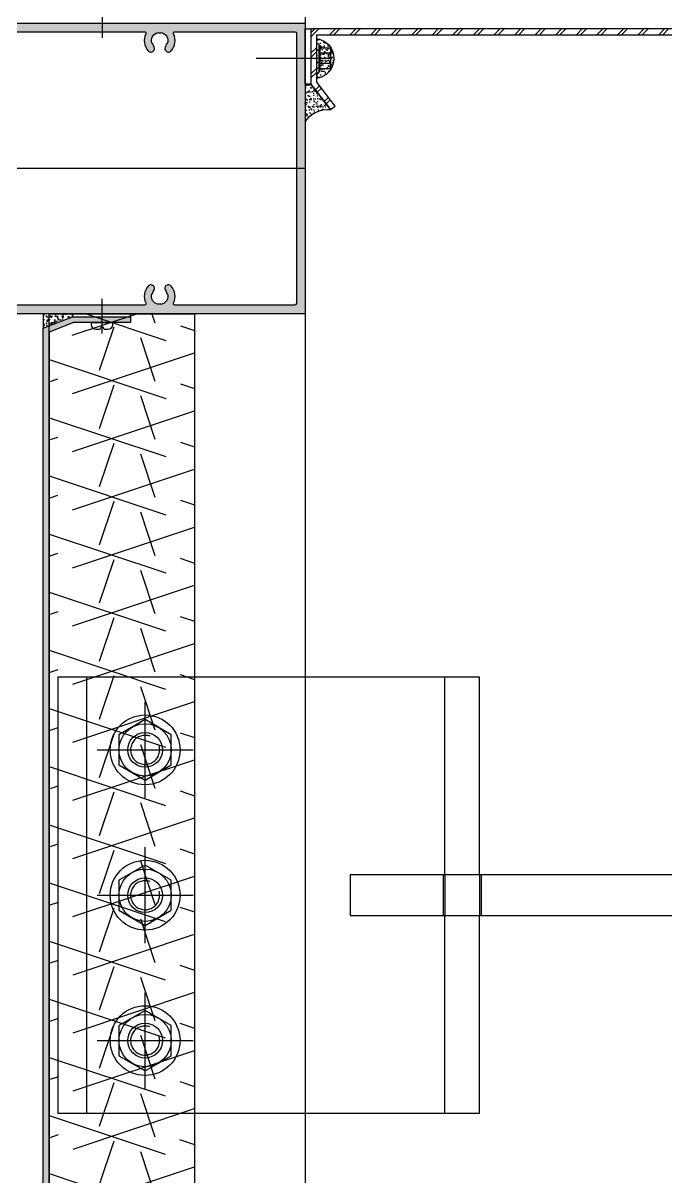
# Model space of a CAD drawing. Header units: millimetres. Extents: x 434053 to 1059003, y -2417481 to 936527.
# Drawn here: x 562266.8 to 562487.8, y -2234782.6 to -2234385.7 of the extents above; entities that cross this region are included whole.
import ezdxf

# ---------------------------------------------------------------- set-up
doc = ezdxf.new("R2010")
doc.units = ezdxf.units.MM
doc.header["$LTSCALE"] = 1000
doc.header["$MEASUREMENT"] = 0
for name, pattern in [('CENTER', [2, 1.25, -0.25, 0.25, -0.25]), ('CENTER2', [1.125, 0.75, -0.125, 0.125, -0.125]), ('HIDDEN', [9.524999999999999, 6.35, -3.175])]:
    doc.linetypes.add(name, pattern=pattern)
for name, color, linetype in [('ALUM', 1, 'Continuous'), ('DIM', 3, 'Continuous'), ('ELASTROMER-V', 241, 'Continuous'), ('EXTRUSION-V', 141, 'Continuous'), ('EXTRUSION1', 4, 'Continuous'), ('EXTRUSION2', 133, 'Continuous'), ('FASTENER', 191, 'Continuous'), ('GRID', 8, 'CENTER'), ('INSUL', 8, 'HIDDEN'), ('SILICONE', 8, 'Continuous'), ('STEEL', 3, 'Continuous'), ('STEEL-V', 71, 'Continuous'), ('型材断面填充', 254, 'Continuous'), ('铝板断面填充', 14, 'Continuous')]:
    doc.layers.add(name, color=color, linetype=linetype)

# ---------------------------------------------------------------- blocks, each defined once
blk = doc.blocks.new('20211011-LC12')
at = {"layer": '型材断面填充', "linetype": 'ByBlock'}
h = blk.add_hatch(color=256, dxfattribs=at)
edge = h.paths.add_edge_path(flags=16)
edge.add_arc((44.99995046646291, 47.49991090742333), 0.5, 0, 90)
edge.add_line((44.99995046646291, 47.99991090742333), (30.99997148096008, 47.99991090742697))
edge.add_arc((30.99997148096008, 47.49991090742697), 0.5, 90, 180)
edge.add_line((30.49997148096008, 47.49991090742697), (30.49997148096008, 41.62942495593961))
edge.add_arc((29.99997148096001, 41.62942495593948), 0.5000000000000746, -60.25511870231918, 1.4722445484949276e-11, ccw=False)
edge.add_line((30.24804095014406, 41.19530338488039), (25.75187692749023, 38.62606680043245))
edge.add_arc((25.99994639667428, 38.19194522937336), 0.5000000000000722, 119.7448812976808, 180.0000000000147)
edge.add_line((25.4999463966742, 38.19194522937323), (25.4999463966742, 11.49991367585972))
edge.add_arc((25.9999463966742, 11.49991367585972), 0.5, 180, 270)
edge.add_line((25.9999463966742, 10.99991367585972), (44.99995046646291, 10.99991367585608))
edge.add_arc((44.99995046646291, 11.49991367585608), 0.5, 270, 360)
edge.add_line((45.49995046646291, 11.49991367585608), (45.49995046646291, 47.49991090742333))
edge = h.paths.add_edge_path(flags=16)
edge.add_arc((149.9999677274575, 43.99991090404912), 5.299999999982185, 154.4667710054802, 222.0225913319795)
edge.add_arc((146.9912999442908, 41.28874544056831), 1.250000000002372, 222.0225913320076, 330.0000000004409)
edge.add_arc((146.991299944308, 41.28874544058336), 1.249999999995031, 329.9999999994492, 402.0225913369761)
edge.add_arc((149.9999677272222, 43.99991090431489), 2.799999999964994, 218.5196242606471, 222.022591337007, ccw=False)
edge.add_line((147.8092620219977, 42.25611948533697), (147.9266212562216, 42.34953688277528))
edge.add_arc((149.999967727414, 43.99991090412306), 2.649999999989757, 201.4803757469475, 218.5196242551437, ccw=False)
edge.add_line((147.5340286636201, 43.02952719980749), (147.3944472071889, 42.97459982031796))
edge.add_arc((149.9999677274535, 43.99991090408348), 2.80000000000218, 98.51962425415962, 201.4803757459716, ccw=False)
edge.add_line((149.5851529126376, 46.76901340659606), (149.6073751348558, 46.62066862966822))
edge.add_arc((149.9999677274518, 43.99991090408002), 2.649999999998381, 81.48037574577779, 98.51962425422221, ccw=False)
edge.add_line((150.3925603200478, 46.62066862966822), (150.414782542266, 46.76901340658151))
edge.add_arc((149.9999677274758, 43.99991090408665), 2.799999999980847, -21.480375745893127, 81.48037574630712, ccw=False)
edge.add_line((152.605488247722, 42.97459982033251), (152.4659067912726, 43.02952719981113))
edge.add_arc((149.9999677274848, 43.99991090407001), 2.649999999963366, 321.4803757458682, 338.51962425414524, ccw=False)
edge.add_line((152.0733141986857, 42.34953688277528), (152.1906734329095, 42.25611948533697))
edge.add_arc((149.9999677274761, 43.99991090407291), 2.7999999999778, 317.9774086670887, 321.4803757458903, ccw=False)
edge.add_arc((153.0086355105848, 41.28874544055471), 1.2499999999839, 137.9774086670813, 209.9999999993287)
edge.add_arc((153.0086355105922, 41.28874544059364), 1.250000000009841, 210.0000000007027, 317.9774086799817)
edge.add_arc((149.9999677273191, 43.99991090303279), 5.299999999371392, 317.9774086799838, 385.533228998954)
edge.add_arc((155.2335133676093, 46.49991090777562), 0.5000000000005931, 89.99999999995771, 205.5332289990933, ccw=False)
edge.add_line((155.2335133676097, 46.99991090777621), (196.4999677271699, 46.99991090777621))
edge.add_arc((196.4999677271699, 46.49991090777621), 0.5, 0, 90, ccw=False)
edge.add_line((196.9999677271699, 46.49991090777621), (196.9999677271699, -46.50008909222379))
edge.add_arc((196.4999677271699, -46.50008909222379), 0.5, -90, 0, ccw=False)
edge.add_line((196.4999677271699, -47.00008909222379), (155.2335133676133, -47.00008909222379))
edge.add_arc((155.2335133676145, -46.50008909222562), 0.4999999999981668, 154.4667710009284, 269.9999999998665, ccw=False)
edge.add_arc((149.9999677273338, -44.00008908745983), 5.299999999375096, 334.4667710007754, 402.0225913199459)
edge.add_arc((153.0086355106098, -41.2889236250227), 1.250000000012796, 42.0225913198766, 149.9999999990068)
edge.add_arc((153.0086355106102, -41.28892362497651), 1.249999999990001, 150.000000000849, 222.0225913322366)
edge.add_arc((149.9999677274278, -44.00008908850176), 2.800000000031143, 38.51962425341719, 42.02259133231382, ccw=False)
edge.add_line((152.1906734329241, -42.25629766975908), (152.0733141987039, -42.34971506719739))
edge.add_arc((149.9999677274898, -44.00008908849453), 2.64999999997516, 21.48037574572578, 38.5196242539954, ccw=False)
edge.add_line((152.4659067912908, -43.02970538423688), (152.6054882477438, -42.97477800475463))
edge.add_arc((149.9999677274895, -44.00008908850669), 2.799999999987707, -81.48037574615881, 21.480375745792287, ccw=False)
edge.add_line((150.4147825422879, -46.76919159100726), (150.392560320066, -46.62084681409397))
edge.add_arc((149.99996772747, -44.00008908851306), 2.649999999991179, 261.4803757457545, 278.5196242542455, ccw=False)
edge.add_line((149.607375134874, -46.62084681409397), (149.5851529126594, -46.76919159102181))
edge.add_arc((149.9999677274713, -44.00008908850853), 2.800000000002273, 158.5196242542045, 261.48037574592416, ccw=False)
edge.add_line((147.3944472072035, -42.97477800475099), (147.5340286636383, -43.02970538423324))
edge.add_arc((149.9999677274603, -44.00008908856505), 2.650000000021864, 141.48037574496, 158.5196242529483, ccw=False)
edge.add_line((147.9266212562397, -42.34971506720103), (147.8092620220159, -42.25629766976272))
edge.add_arc((149.9999677272715, -44.00008908887715), 2.800000000074363, 137.9774086613496, 141.4803757375638, ccw=False)
edge.add_arc((146.9912999443257, -41.28892362501345), 1.249999999997598, 317.9774086631735, 390.0000000007128)
edge.add_arc((146.99129994431, -41.2889236249865), 1.249999999997777, 29.99999999928112, 137.977408668044)
edge.add_arc((149.9999677274575, -44.00008908847506), 5.299999999968509, 137.9774086678316, 205.5332289948497)
edge.add_arc((144.7664220870027, -46.50008909283886), 0.4999999993885642, -90.00000000040058, 25.533228995279387, ccw=False)
edge.add_line((144.7664220869992, -47.00008909222743), (77.23351281481882, -47.00008909222379))
edge.add_arc((77.23351281482269, -46.50008909222416), 0.4999999999996305, 154.4667710196739, 269.9999999995571, ccw=False)
edge.add_arc((71.99996717372757, -44.00008908917734), 5.2999999993676, 334.4667710195702, 402.0225913200246)
edge.add_arc((75.00863495699468, -41.28892362674407), 1.250000000014449, 42.02259132006964, 149.9999999990196)
edge.add_arc((75.00863495699342, -41.28892362669682), 1.249999999989737, 150.000000000866, 222.0225913327244)
edge.add_arc((71.99996717384312, -44.00008909023255), 2.800000000014636, 38.51962425404338, 42.02259133269388, ccw=False)
edge.add_line((74.19067287930739, -42.2562976714762), (74.07331364508718, -42.34971506891816))
edge.add_arc((71.99996717388355, -44.00008909021446), 2.64999999996647, 21.48037574586499, 38.51962425412188, ccw=False)
edge.add_line((74.46590623767406, -43.029705385954), (74.60548769412708, -42.97477800647539))
edge.add_arc((71.99996717388368, -44.0000890902311), 2.799999999978886, -81.4803757463576, 21.48037574594349, ccw=False)
edge.add_line((72.41478198867117, -46.76919159272438), (72.3925597664529, -46.62084681581109))
edge.add_arc((71.99996717385511, -44.00008909021927), 2.650000000002241, 261.4803757457505, 278.5196242542495, ccw=False)
edge.add_line((71.60737458125732, -46.62084681581109), (71.5851523590427, -46.76919159273893))
edge.add_arc((71.9999671738546, -44.00008909022566), 2.800000000002273, 158.5196242542045, 261.48037574592416, ccw=False)
edge.add_line((69.39444665358678, -42.97477800646811), (69.53402811002161, -43.02970538595036))
edge.add_arc((71.99996717384359, -44.00008909028218), 2.650000000021877, 141.4803757449602, 158.5196242529483, ccw=False)
edge.add_line((69.92662070262304, -42.34971506891816), (69.8092614683992, -42.25629767147984))
edge.add_arc((71.99996717365867, -44.00008909059759), 2.800000000079483, 137.9774086613527, 141.4803757375606, ccw=False)
edge.add_arc((68.99129939071263, -41.28892362673096), 1.24999999999467, 317.9774086630762, 390.0000000008104)
edge.add_arc((68.99129939069567, -41.28892362671115), 1.24999999999945, 29.99999999963546, 137.9774086678739)
edge.add_arc((71.99996717385162, -44.00008909019281), 5.29999999997183, 137.9774086679079, 205.5332289760399)
edge.add_arc((66.76642153256614, -46.50008909283731), 0.4999999993937493, -89.99999999983072, 25.533228975857583, ccw=False)
edge.add_line((66.76642153256762, -47.00008909223106), (53.99997437780257, -47.00008909222379))
edge.add_arc((53.99997437780257, -46.50008909222379), 0.5, 180, 270, ccw=False)
edge.add_line((53.49997437780257, -46.50008909222379), (53.49997437780257, -41.0492827536109))
edge.add_arc((52.99997437780272, -41.04928275361116), 0.4999999999998508, 3.012621394283142e-11, 60.2551187032944)
edge.add_line((53.24804384697927, -40.61516118254804), (48.75187982433636, -38.04592459819105))
edge.add_arc((48.99994929351042, -37.61180302713355), 0.4999999999937293, 179.9999999998022, 240.2551187032219, ccw=False)
edge.add_line((48.49994929351669, -37.61180302713183), (48.49994929351669, -21.42003070778082))
edge.add_line((48.49994929351669, -21.42003070778082), (51.49994818768027, -19.42003353000109))
edge.add_line((51.49994818768027, -19.42003353000109), (51.49995242101431, -10.58014171368632))
edge.add_line((51.49995242101431, -10.58014171368632), (48.49994929351669, -8.580141713686317))
edge.add_line((48.49994929351669, -8.580141713686317), (48.49994929351305, 46.49991090777621))
edge.add_arc((48.99994929351305, 46.49991090777621), 0.5, 90, 180, ccw=False)
edge.add_line((48.99994929351305, 46.99991090777621), (66.76642153254579, 46.99991090777621))
edge.add_arc((66.76642153254585, 46.49991090838004), 0.4999999993961737, -25.53322897587941, 90.00000000000648, ccw=False)
edge.add_arc((71.99996717384073, 43.99991090573047), 5.29999999998008, 154.4667710239566, 222.0225913319557)
edge.add_arc((68.99129939067411, 41.28874544225269), 1.250000000002382, 222.0225913320071, 330.0000000004407)
edge.add_arc((68.99129939069093, 41.2887454422677), 1.249999999995329, 329.9999999994593, 402.0225913369661)
edge.add_arc((71.99996717361542, 43.9999109060077), 2.799999999978036, 218.5196242606551, 222.0225913369986, ccw=False)
edge.add_line((69.80926146838101, 42.25611948702135), (69.92662070260485, 42.34953688445967))
edge.add_arc((71.99996717379726, 43.99991090580745), 2.649999999989746, 201.4803757469476, 218.5196242551439, ccw=False)
edge.add_line((69.53402811000342, 43.02952720149187), (69.39444665357223, 42.97459982200235))
edge.add_arc((71.99996717383682, 43.99991090576786), 2.800000000002193, 98.51962425415991, 201.4803757459715, ccw=False)
edge.add_line((71.58515235902087, 46.76901340828044), (71.60737458123913, 46.6206686313526))
edge.add_arc((71.9999671738351, 43.99991090576441), 2.649999999998381, 81.48037574577779, 98.51962425422221, ccw=False)
edge.add_line((72.39255976643108, 46.6206686313526), (72.41478198864934, 46.76901340826589))
edge.add_arc((71.99996717385912, 43.99991090577103), 2.799999999980847, -21.480375745893127, 81.48037574630712, ccw=False)
edge.add_line((74.60548769410525, 42.9745998220169), (74.46590623765587, 43.02952720149551))
edge.add_arc((71.99996717387123, 43.99991090575257), 2.649999999959764, 321.4803757458565, 338.51962425415684, ccw=False)
edge.add_line((74.07331364506899, 42.34953688445967), (74.19067287929283, 42.25611948702135))
edge.add_arc((71.9999671738591, 43.99991090575755), 2.799999999978197, 317.9774086670888, 321.4803757458899, ccw=False)
edge.add_arc((75.00863495696483, 41.28874544223943), 1.249999999981275, 137.9774086669939, 209.9999999994161)
edge.add_arc((75.00863495697662, 41.28874544228518), 1.25000000001437, 210.0000000009619, 317.9774086801752)
edge.add_arc((71.99996717370281, 43.99991090471644), 5.29999999937113, 317.9774086800978, 385.5332289805276)
edge.add_arc((77.23351281479559, 46.49991090777398), 0.4999999999985966, 89.99999999983879, 205.5332289805141, ccw=False)
edge.add_line((77.233512814797, 46.99991090777257), (144.7664220869701, 46.99991090778349))
edge.add_arc((144.7664220869692, 46.49991090838878), 0.49999999939471, -25.53322899462478, 89.99999999989899, ccw=False)
edge = h.paths.add_edge_path()
edge.add_arc((46.49994929364766, -48.00008909233657), 1, 89.99999999583122, 180, ccw=False)
edge.add_line((46.49994929372042, -47.00008909233657), (46.69997437796701, -47.00008909235112))
edge.add_arc((46.69997437794882, -47.30008909233584), 0.2999999999847205, 6.947971087356564e-10, 89.99999999652601, ccw=False)
edge.add_line((46.99997437793354, -47.3000890923322), (46.99997437793354, -48.00008909235839))
edge.add_arc((47.49997437792626, -48.00008909235112), 0.499999999992724, 180.0000000008338, 270.0000000008338)
edge.add_line((47.49997437793354, -48.50008909234384), (48.61719215938865, -48.50008909234384))
edge.add_arc((48.61719215938988, -48.00008909235079), 0.4999999999930509, 269.9999999998591, 299.7448812970081)
edge.add_line((48.86526162856535, -48.4342106634067), (50.24804384711024, -47.64404939566521))
edge.add_arc((49.99997437792939, -47.20992782459959), 0.5000000000041475, 299.7448812969915, 360.000000000101)
edge.add_line((50.49997437793354, -47.20992782459871), (50.49997437793354, -42.79025036010353))
edge.add_arc((49.99997437794116, -42.79025036010413), 0.4999999999923759, 6.920886986970144e-11, 60.25511870235114)
edge.add_line((50.24804384712115, -42.35612878905158), (48.86526162856899, -41.56596752128462))
edge.add_arc((48.61719215938529, -42.00008909234391), 0.5000000000000704, 60.25511870236548, 90.00000000003176)
edge.add_line((48.61719215938501, -41.50008909234384), (47.49997437793354, -41.50008909235839))
edge.add_arc((47.49997437793354, -42.00008909235839), 0.5, 90, 180)
edge.add_line((46.99997437793354, -42.00008909235839), (46.99997437792626, -42.70008909237731))
edge.add_arc((46.69997437794154, -42.70008909238095), 0.2999999999847205, -90.00000000347399, 6.947971087356564e-10, ccw=False)
edge.add_line((46.69997437792335, -43.00008909236567), (46.49994929357854, -43.00008909235112))
edge.add_arc((46.49994929365116, -42.00008909235098), 1.000000000000135, 180.0000423203751, 269.99999999583895, ccw=False)
edge.add_line((45.4999492936513, -42.00008983098087), (45.49993062815338, -16.72968895943995))
edge.add_arc((45.69993062815482, -16.72968881171576), 0.2000000000014998, 60.882262584501916, 180.0000423198632, ccw=False)
edge.add_line((45.79725179941306, -16.55496448706253), (48.20262716152502, -17.89475474253049))
edge.add_arc((48.29994833278484, -17.72003041787997), 0.1999999999999119, 240.8822625837279, 359.9999584659344)
edge.add_line((48.4999483327847, -17.72003056286121), (48.49995227616455, -12.28014185873326))
edge.add_arc((48.2999522761631, -12.2801417137521), 0.2000000000015049, 359.9999584659582, 479.1177374154966)
edge.add_line((48.20263110490487, -12.10541738909887), (45.79727371288027, -13.44519763524659))
edge.add_arc((45.69995254162206, -13.27047331059337), 0.2000000000014782, 180.0000089597035, 299.11773741549325, ccw=False)
edge.add_line((45.49995254162059, -13.27047334186864), (45.49994929364766, 7.499917070166703))
edge.add_arc((44.99994929364765, 7.499916991979271), 0.5000000000000132, 8.959619687905531e-06, 90.00001743023843)
edge.add_line((44.99994914154013, 7.999916991979262), (24.99994914161289, 7.999910907685262))
edge.add_arc((24.99994929372225, 7.499910907683454), 0.5000000000018305, 90.00001743044888, 179.9999999997929)
edge.add_line((24.49994929372042, 7.499910907685262), (24.49994929372042, 4.999910907685262))
edge.add_arc((24.99994929372042, 4.999910907685262), 0.5, 180, 270)
edge.add_line((24.99994929372042, 4.499910907685262), (26.99994929372042, 4.499910907685262))
edge.add_arc((26.99994929372042, 3.999910907685262), 0.5, 0, 90, ccw=False)
edge.add_line((27.49994929372042, 3.999910907685262), (27.49994929372042, 2.999910907685262))
edge.add_arc((26.99994929372042, 2.999910907685262), 0.5, -90, 0, ccw=False)
edge.add_line((26.99994929372042, 2.499910907685262), (22.99994929372042, 2.499910907685262))
edge.add_arc((22.99994929372042, 2.999910907685262), 0.5, 180, 270, ccw=False)
edge.add_line((22.49994929372042, 2.999910907685262), (22.49994929372042, 7.499910907685262))
edge.add_arc((21.99994929372042, 7.499910907685262), 0.5, 0, 90)
edge.add_line((21.99994929372042, 7.999910907685262), (2.49994929372042, 7.999910907685262))
edge.add_arc((2.49994929372042, 7.499910907685262), 0.5, 90, 180)
edge.add_line((1.99994929372042, 7.499910907685262), (1.99994929372042, 5.999910907685262))
edge.add_arc((2.49994929372042, 5.999910907685262), 0.5, 180, 270)
edge.add_line((2.49994929372042, 5.499910907685262), (4.49994929372042, 5.499910907685262))
edge.add_arc((4.49994929372042, 4.999910907685262), 0.5, 0, 90, ccw=False)
edge.add_line((4.99994929372042, 4.999910907685262), (4.99994929372042, 3.999910907685262))
edge.add_arc((4.49994929372042, 3.999910907685262), 0.5, -90, 0, ccw=False)
edge.add_line((4.49994929372042, 3.499910907685262), (0.4999492937204195, 3.499910907685262))
edge.add_arc((0.4999492937204195, 3.999910907685262), 0.5, 180, 270, ccw=False)
edge.add_line((-5.070627958048135e-05, 3.999910907685262), (-5.070627594250254e-05, 10.49991090768526))
edge.add_arc((0.4999492937240599, 10.49991090768526), 0.5000000000000024, 90.00000795535311, 180.0000000000002, ccw=False)
edge.add_line((0.4999492243005079, 10.99991090768526), (22.99994646609412, 10.99991403180684))
edge.add_arc((22.99994639666874, 11.49991403181229), 0.50000000000546, 270.0000079555617, 359.9999999997918)
edge.add_line((23.4999463966742, 11.49991403181048), (23.4999463966742, 41.99990875912408))
edge.add_arc((24.4999463966742, 41.99990875912408), 1, 89.99999999583122, 180, ccw=False)
edge.add_line((24.49994639674696, 42.99990875912408), (24.69997148099355, 42.99990875910953))
edge.add_arc((24.69997148096809, 42.69990875912481), 0.2999999999847205, -6.947971087356564e-10, 89.99999999513642, ccw=False)
edge.add_line((24.99997148095281, 42.69990875912117), (24.99997148096008, 41.99990875910225))
edge.add_arc((25.49997148096008, 41.99990875910225), 0.5, 180, 270)
edge.add_line((25.49997148096008, 41.49990875910225), (26.61718926241156, 41.49990875910225))
edge.add_arc((26.61718926241183, 41.99990875910233), 0.500000000000071, 269.9999999999682, 299.7448812976345)
edge.add_line((26.86525873159553, 41.56578718804303), (28.2480409501477, 42.35594845580999))
edge.add_arc((27.99997148096771, 42.79007002686254), 0.4999999999923757, 299.7448812976489, 359.9999999999308)
edge.add_line((28.49997148096008, 42.79007002686194), (28.49997148096008, 47.20974749135712))
edge.add_arc((27.99997148095594, 47.209747491358), 0.5000000000041496, 359.999999999899, 420.2551187030085)
edge.add_line((28.24804095013678, 47.64386906242362), (26.86525873159189, 48.43403033016511))
edge.add_arc((26.61718926241642, 47.9999087591092), 0.4999999999930516, 60.25511870299184, 90.00000000014089)
edge.add_line((26.6171892624152, 48.49990875910225), (25.49997148096008, 48.49990875910225))
edge.add_arc((25.49997148096008, 47.99990875910225), 0.5, 90, 180)
edge.add_line((24.99997148096008, 47.99990875910225), (24.99997148096008, 47.29990875909061))
edge.add_arc((24.69997148096809, 47.29990875908697), 0.2999999999919964, -90.00000000347399, 6.947971087356564e-10, ccw=False)
edge.add_line((24.6999714809499, 46.99990875909498), (24.49997148088733, 46.99990875910953))
edge.add_arc((24.49997148096008, 47.99990875910952), 0.9999999999999929, 180.0000000008334, 269.9999999958314, ccw=False)
edge.add_line((23.49997148096008, 47.99990875909498), (23.49997148093098, 49.99991090739422))
edge.add_line((23.49997148093098, 49.99991090739422), (199.9999677273008, 49.99991090771437))
edge.add_line((199.9999677273008, 49.99991090771437), (199.9999677273008, -50.00008909228563))
edge.add_line((199.9999677273008, -50.00008909228563), (45.49997437790444, -50.00008909228563))
edge.add_line((45.49997437790444, -50.00008909228563), (45.49994929364766, -48.00008909233657))
at = {"color": 0, "linetype": 'ByBlock', "elevation": -4.022694582720726e-08}
for points in [[(45.49994929364766, -48.00008909233657, -0.4142135623944058), (46.49994929372042, -47.00008909233657), (46.69997437796701, -47.00008909235112, -0.4142135623517843), (46.99997437793354, -47.3000890923322), (46.99997437793354, -48.00008909235839, 0.414213562373095), (47.49997437793354, -48.50008909234384), (48.61719215938865, -48.50008909234384, 0.1305202039166724), (48.86526162856535, -48.4342106634067), (50.24804384711024, -47.64404939566521, 0.2691426359081674), (50.49997437793354, -47.20992782459871), (50.49997437793354, -42.79025036010353, 0.269142635904296), (50.24804384712115, -42.35612878905158), (48.86526162856899, -41.56596752128462, 0.130520203918967), (48.61719215938501, -41.50008909234384), (47.49997437793354, -41.50008909235839, 0.414213562373095), (46.99997437793354, -42.00008909235839), (46.99997437792626, -42.70008909237731, -0.4142135623944058), (46.69997437792335, -43.00008909236567), (46.49994929357854, -43.00008909235112, -0.4142133460121555), (45.4999492936513, -42.00008983098087), (45.49993062815338, -16.72968895943995, -0.5722290760880104), (45.79725179941306, -16.55496448706253), (48.20262716152502, -17.89475474253049, 0.5722285904042371), (48.4999483327847, -17.72003056286121), (48.49995227616455, -12.28014185873326, 0.5722290715364698), (48.20263110490487, -12.10541738909887), (45.79727371288027, -13.44519763524659, -0.5722287790728575), (45.49995254162059, -13.27047334186864), (45.49994929364766, 7.499917070166703, 0.4142136056744826), (44.99994914154013, 7.999916991979262), (24.99994914161289, 7.999910907685262, 0.4142134732684375), (24.49994929372042, 7.499910907685262), (24.49994929372042, 4.999910907685262, 0.414213562373095), (24.99994929372042, 4.499910907685262), (26.99994929372042, 4.499910907685262, -0.414213562373095), (27.49994929372042, 3.999910907685262), (27.49994929372042, 2.999910907685262, -0.414213562373095), (26.99994929372042, 2.499910907685262), (22.99994929372042, 2.499910907685262, -0.414213562373095), (22.49994929372042, 2.999910907685262), (22.49994929372042, 7.499910907685262, 0.414213562373095), (21.99994929372042, 7.999910907685262), (2.49994929372042, 7.999910907685262, 0.414213562373095), (1.99994929372042, 7.499910907685262), (1.99994929372042, 5.999910907685262, 0.414213562373095), (2.49994929372042, 5.499910907685262), (4.49994929372042, 5.499910907685262, -0.414213562373095), (4.99994929372042, 4.999910907685262), (4.99994929372042, 3.999910907685262, -0.414213562373095), (4.49994929372042, 3.499910907685262), (0.4999492937204195, 3.499910907685262, -0.414213562373095), (-5.070627958048135e-05, 3.999910907685262), (-5.070627594250254e-05, 10.49991090768526, -0.4142135217057218), (0.4999492243005079, 10.99991090768526), (22.99994646609412, 10.99991403180684, 0.4142135217035907), (23.4999463966742, 11.49991403181048), (23.4999463966742, 41.99990875912408, -0.414213562394405), (24.49994639674696, 42.99990875912408), (24.69997148099355, 42.99990875910953, -0.414213562351785), (24.99997148095281, 42.69990875912117), (24.99997148096008, 41.99990875910225, 0.414213562373095), (25.49997148096008, 41.49990875910225), (26.61718926241156, 41.49990875910225, 0.130520203918967), (26.86525873159553, 41.56578718804303), (28.2480409501477, 42.35594845580999, 0.2691426359042959), (28.49997148096008, 42.79007002686194), (28.49997148096008, 47.20974749135712, 0.2691426359081674), (28.24804095013678, 47.64386906242362), (26.86525873159189, 48.43403033016511, 0.1305202039166723), (26.6171892624152, 48.49990875910225), (25.49997148096008, 48.49990875910225, 0.414213562373095), (24.99997148096008, 47.99990875910225), (24.99997148096008, 47.29990875909061, -0.4142135623944066), (24.6999714809499, 46.99990875909498), (24.49997148088733, 46.99990875910953, -0.4142135623475247), (23.49997148096008, 47.99990875909498), (23.49997148093098, 49.99991090739422), (199.9999677273008, 49.99991090771437), (199.9999677273008, -50.00008909228563), (45.49997437790444, -50.00008909228563)], [(45.49995046646291, 47.49991090742333, 0.414213562373095), (44.99995046646291, 47.99991090742333), (30.99997148096008, 47.99991090742697, 0.414213562373095), (30.49997148096008, 47.49991090742697), (30.49997148096008, 41.62942495593961, -0.2691426359045379), (30.24804095014406, 41.19530338488039), (25.75187692749023, 38.62606680043245, 0.2691426359045379), (25.4999463966742, 38.19194522937323), (25.4999463966742, 11.49991367585972, 0.414213562373095), (25.9999463966742, 10.99991367585972), (44.99995046646291, 10.99991367585608, 0.414213562373095), (45.49995046646291, 11.49991367585608)], [(145.2175898140995, 46.28439366687235, 0.303612677781129), (146.0626987766409, 40.45196597652466, 0.5094012912317363), (148.0738316990282, 40.66374544057544, 0.3250286796901563), (147.9199011118799, 42.12552490470262, -0.0152857676314269), (147.8092620219977, 42.25611948533697), (147.9266212562216, 42.34953688277528, -0.07448503859026177), (147.5340286636201, 43.02952719980749), (147.3944472071889, 42.97459982031796, -0.482131661328402), (149.5851529126376, 46.76901340659606), (149.6073751348558, 46.62066862966822, -0.07448503859135051), (150.3925603200478, 46.62066862966822), (150.414782542266, 46.76901340658151, -0.4821316613304922), (152.605488247722, 42.97459982033251), (152.4659067912726, 43.02952719981113, -0.07448503859061623), (152.0733141986857, 42.34953688277528), (152.1906734329095, 42.25611948533697, -0.01528576764208331), (152.0800343429619, 42.12552490460075, 0.3250286796646886), (151.9261037558608, 40.66374544057544, 0.5094012912913376), (153.9372366784228, 40.4519659767393, 0.3036126777452485), (154.7823456399492, 46.28439366596285, -0.5516495924069597), (155.2335133676097, 46.99991090777621), (196.4999677271699, 46.99991090777621, -0.414213562373095), (196.9999677271699, 46.49991090777621), (196.9999677271699, -46.50008909222379, -0.414213562373095), (196.4999677271699, -47.00008909222379), (155.2335133676133, -47.00008909222379, -0.5516495924058413), (154.7823456399565, -46.28457185041407, 0.3036126777462038), (153.9372366784446, -40.45214416116869, 0.5094012912905193), (151.926103755879, -40.66392362499755, 0.3250286796605349), (152.0800343429728, -42.12570308901559, -0.01528576764249802), (152.1906734329241, -42.25629766975908), (152.0733141987039, -42.34971506719739, -0.074485038590583), (152.4659067912908, -43.02970538423688), (152.6054882477438, -42.97477800475463, -0.4821316613291534), (150.4147825422879, -46.76919159100726), (150.392560320066, -46.62084681409397, -0.0744850385915551), (149.607375134874, -46.62084681409397), (149.5851529126594, -46.76919159102181, -0.4821316613279064), (147.3944472072035, -42.97477800475099), (147.5340286636383, -43.02970538423324, -0.0744850385893488), (147.9266212562397, -42.34971506720103), (147.8092620220159, -42.25629766976272, -0.0152857676307917), (147.9199011119017, -42.125703089132, 0.3250286796902154), (148.0738316990464, -40.66392362500119, 0.5094012912335459), (146.0626987766627, -40.45214416094677, 0.3036126777836012), (145.2175898141249, -46.28457185131992, -0.5516495923872767), (144.7664220869992, -47.00008909222743), (77.23351281481882, -47.00008909222379, -0.5516495922973828), (76.78234508709284, -46.28457185055959, 0.3036126776570114), (75.9372361248279, -40.45214416288582, 0.5094012912895279), (73.92610320226231, -40.66392362671832, 0.3250286796628074), (74.08003378936337, -42.12570309074363, -0.01528576764142399), (74.19067287930739, -42.2562976714762), (74.07331364508718, -42.34971506891816, -0.07448503859052753), (74.46590623767406, -43.029705385954), (74.60548769412708, -42.97477800647539, -0.4821316613310349), (72.41478198867117, -46.76919159272438), (72.3925597664529, -46.62084681581109, -0.07448503859158971), (71.60737458125732, -46.62084681581109), (71.5851523590427, -46.76919159273893, -0.4821316613279064), (69.39444665358678, -42.97477800646811), (69.53402811002161, -43.02970538595036, -0.0744850385893488), (69.92662070262304, -42.34971506891816), (69.8092614683992, -42.25629767147984, -0.01528576763076372), (69.91990055828501, -42.12570309084913, 0.325028679691156), (70.07383114542972, -40.66392362671832, 0.5094012912306646), (68.06269822304967, -40.45214416266754, 0.3036126776935992), (67.2175892597661, -46.28457185146908, -0.551649592273514), (66.76642153256762, -47.00008909223106), (53.99997437780257, -47.00008909222379, -0.414213562373095), (53.49997437780257, -46.50008909222379), (53.49997437780257, -41.0492827536109, 0.2691426359088933), (53.24804384697927, -40.61516118254804), (48.75187982433636, -38.04592459819105, -0.2691426359096191), (48.49994929351669, -37.61180302713183), (48.49994929351669, -21.42003070778082), (51.49994818768027, -19.42003353000109), (51.49995242101431, -10.58014171368632), (48.49994929351669, -8.580141713686317), (48.49994929351305, 46.49991090777621, -0.414213562373095), (48.99994929351305, 46.99991090777621), (66.76642153254579, 46.99991090777621, -0.5516495922746322), (67.21758925974791, 46.28439366701059, 0.3036126776929656), (68.0626982230242, 40.45196597820905, 0.5094012912317363), (70.07383114541153, 40.66374544225982, 0.3250286796900571), (69.91990055826318, 42.125524906387, -0.01528576763135572), (69.80926146838101, 42.25611948702135), (69.92662070260485, 42.34953688445967, -0.07448503859026177), (69.53402811000342, 43.02952720149187), (69.39444665357223, 42.97459982200235, -0.482131661328402), (71.58515235902087, 46.76901340828044), (71.60737458123913, 46.6206686313526, -0.07448503859135058), (72.39255976643108, 46.6206686313526), (72.41478198864934, 46.76901340826589, -0.4821316613304922), (74.60548769410525, 42.9745998220169), (74.46590623765587, 43.02952720149551, -0.07448503859071826), (74.07331364506899, 42.34953688445967), (74.19067287929283, 42.25611948702135, -0.01528576764208109), (74.08003378934518, 42.12552490628514, 0.3250286796655306), (73.92610320224412, 40.66374544225982, 0.5094012912909773), (75.93723612481335, 40.45196597843096, 0.3036126776568941), (76.78234508706737, 46.28439366610837, -0.5516495923018961), (77.233512814797, 46.99991090777257), (144.7664220869701, 46.99991090778349, -0.5516495923807181)]]:
    blk.add_lwpolyline(points, format="xyb", close=True, dxfattribs=at)
blk = doc.blocks.new('*U341')
at = {"linetype": 'CENTER2', "ltscale": 0.5}
blk.add_line((0, 5.682552812322683), (0, -12.18191840410441), dxfattribs=at)
at = {"color": 0, "linetype": 'ByBlock'}
blk.add_lwpolyline([(-0.6749999999992724, 2.506874680595502), (-1.174999999999272, 3.599999999998545), (-2.999999999998181, 3.600000000002183, 0.4142135623730951), (-5.399999999999636, 1.200000000000728), (-5.399999999999636, 0), (5.399999999999636, 0), (5.400000000001455, 1.19999999999709, 0.4142135623730951), (3.000000000001819, 3.599999999998545), (1.174999999999272, 3.599999999998545), (0.6749999999992724, 2.506874680595502)], format="xyb", close=True, dxfattribs=at)
blk = doc.blocks.new('*U552')
at = {"layer": 'FASTENER', "xscale": 0.6666666666666666, "yscale": 0.6666666666666666, "zscale": 0.6666666666666666, "rotation": 90.00000000000004}
blk.add_blockref('*U341', (-3, 20.19258240355703), dxfattribs=at)
blk = doc.blocks.new('*U550')
at = {"linetype": 'ByBlock', "lineweight": -2}
for p, q in [((-3.542857142858338, 4.400000000008731), (-3.542857142858338, 1.14285714286234)), ((2.657142857144208, 4.857142857152212), (-2.657142857144208, 4.857142857152212)), ((-1.77142857142826, 4.400000000008731), (-1.77142857142826, 1.14285714286234)), ((1.77142857142826, 4.400000000008731), (1.77142857142826, 1.14285714286234)), ((3.542857142858338, 4.400000000008731), (3.542857142858338, 1.14285714286234)), ((-5.028571428571013, 0.5142857142927824), (-5.028571428571013, 7.275957614183426e-12)), ((5.028571428571013, 7.275957614183426e-12), (-5.028571428571013, 7.275957614183426e-12)), ((-4.685714285715221, 0.857142857152212), (-3.542857142858338, 1.14285714286234)), ((4.685714285715221, 0.857142857152212), (-4.685714285715221, 0.857142857152212)), ((3.542857142858338, 1.14285714286234), (-3.542857142858338, 1.14285714286234)), ((-2.332922000361577, 0.857142857152212), (-1.77142857142826, 1.14285714286234)), ((2.458636286075489, 0.857142857152212), (1.77142857142826, 1.14285714286234)), ((4.685714285715221, 0.857142857152212), (3.542857142858338, 1.14285714286234)), ((5.028571428571013, 0.5142857142927824), (5.028571428571013, 7.275957614183426e-12))]:
    blk.add_line(p, q, dxfattribs=at)
for centre, radius, start, end in [((-2.657142857144208, 3.770535714291327), 1.086607142857136, 35.40085557752613, 144.5991444224739), ((0, 1.196428571434808), 3.660714285714072, 61.05941179989344, 118.9405882001066), ((2.657142857144208, 3.770535714291327), 1.086607142857129, 35.40085557752613, 144.5991444224739), ((-4.685714285715221, 0.5142857142927824), 0.3428571428571428, 90, 180), ((4.685714285715221, 0.5142857142927824), 0.3428571428571428, 0, 90)]:
    blk.add_arc(centre, radius, start, end, dxfattribs=at)
at = {"layer": 'GRID', "ltscale": 0.5}
blk.add_line((0, 4.857142857159488), (0, -20.8138588388405), dxfattribs=at)
blk = doc.blocks.new('*U366')
at = {"layer": 'INSUL'}
h = blk.add_hatch(dxfattribs=at)
h.set_pattern_fill('钻石形', color=256, scale=2.5, style=0, pattern_type=2)
h.set_pattern_definition([(161.57, (-439.9999488524967, 4.500000000014793), (-20.00140612595636, -0.0017275865377142), [-142.3, 15.8]), (18.43, (-444.9999488524967, 4.500000000014793), (-20.00140612595636, 0.0017275865377164), [-142.3, 15.8]), (108.43, (-439.9999488524967, 4.500000000014793), (9.996384096633898, -50.00437910815975), [47.42499999999998, -110.675]), (71.57, (-444.9999488524967, 4.500000000014793), (9.996384096633903, 50.00437910815975), [47.42499999999999, -110.675])])
h.paths.add_polyline_path([(-442.4999488524967, 2.000000000014793), (0, 2.000000000014551), (0, 52.00000000001454), (-442.4999488524967, 52.00000000001479)])
at = {"layer": 'SILICONE'}
h = blk.add_hatch(dxfattribs=at)
h.set_pattern_fill('AR-SAND', color=256, angle=360, style=0)
h.set_pattern_definition([(37.50000000000001, (-97272.62875093194, -18845.211353078), (-0.0629933581096077, 1.926823769013158), [0, -1.52, 0, -1.7, 0, -1.625]), (7.499999999999977, (-97272.62875093194, -18845.211353078), (1.769776705267727, 2.822146065229739), [0, -0.82, 0, -1.37, 0, -0.525]), (327.5, (-97273.85875093189, -18845.211353078), (3.114141861751495, 0.0056590535369642), [0, -0.5, 0, -1.8, 0, -2.35]), (317.5, (-97273.85875093189, -18845.211353078), (3.006126604572293, 0.8776755649342485), [0, -0.2499999999999994, 0, -1.179999999999995, 0, -1.349999999999995])])
h.paths.add_polyline_path([(-5, 0), (-1, 10), (0, 10), (0, 0)])
at = {"layer": 'ALUM', "linetype": 'ByBlock'}
blk.add_lwpolyline([(-442.4999488524967, -1.430936667934857e-11), (-5, -1.45519e-11), (-1, 10), (-1, 30), (-3, 30), (-3, 10.3851648071286), (-6.35406592284562, 1.999999999985448), (-442.4999488524967, 1.999999999985691)], dxfattribs=at)
at = {"layer": 'ELASTROMER-V', "linetype": 'HIDDEN'}
blk.add_lwpolyline([(0, 29.99999106871837), (0, 9.999991068718373), (-1, 9.999991068718373), (-1, 29.99999106871837)], close=True, dxfattribs=at)
at = {"layer": 'INSUL'}
blk.add_lwpolyline([(-442.4999488524967, 2.000000000014793), (0, 2.000000000014551), (0, 52.00000000001454), (-442.4999488524967, 52.00000000001479)], close=True, dxfattribs=at)
at = {"layer": 'SILICONE'}
blk.add_lwpolyline([(-5, 0), (-1, 10), (0, 10), (0, 0)], close=True, dxfattribs=at)
at = {"layer": 'FASTENER', "xscale": 0.6666666666666666, "yscale": 0.6666666666666666, "zscale": 0.6666666666666666, "rotation": 90.00000000000004}
blk.add_blockref('*U341', (-3, 20.19258240355703), dxfattribs=at)
blk = doc.blocks.new('M12.1')
at = {"color": 0, "linetype": 'ByBlock'}
blk.add_lwpolyline([(-5.196152422706632, 9), (-10.39230484541326, 0), (-5.196152422706632, -9), (5.196152422706632, -9), (10.39230484541326, 0), (5.196152422706632, 9)], close=True, dxfattribs=at)
for radius in [12, 9, 6]:
    blk.add_circle((0, 0), radius, dxfattribs=at)
at = {"color": 0, "linetype": 'HIDDEN'}
blk.add_arc((0, 0), 5, 159.3075460409474, 105.8058958902969, dxfattribs=at)
blk = doc.blocks.new('A$C10057B61')
at = {"layer": 'SILICONE', "linetype": 'ByBlock'}
h = blk.add_hatch(dxfattribs=at)
h.set_pattern_fill('AR-SAND', color=256, angle=-1.272221872585407e-14, style=0)
h.set_pattern_definition([(37.49999999999999, (3635.609787110239, 9112.000495206565), (-0.06299335810960771, 1.926823769013158), [0, -1.519999999999999, 0, -1.699999999999999, 0, -1.624999999999999]), (7.499999999999979, (3635.609787110239, 9112.000495206565), (1.769776705267727, 2.82214606522974), [0, -0.8199999999999998, 0, -1.37, 0, -0.5249999999999999]), (327.5, (3634.379787110258, 9112.000495206565), (3.114141861751495, 0.005659053536964137), [0, -0.5, 0, -1.8, 0, -2.35]), (317.4999999999999, (3634.379787110258, 9112.000495206565), (3.006126604572293, 0.8776755649342486), [0, -0.25, 0, -1.179999999999999, 0, -1.35])])
edge = h.paths.add_edge_path()
edge.add_arc((15121.81619498914, 12507.44613728113), 6.939381577471416, 278.64636112624754, 441.3536388285397, ccw=False)
edge.add_line((15122.85942935338, 12500.58562135743), (15122.8594293588, 12514.30665320394))
h = blk.add_hatch(dxfattribs=at)
h.set_pattern_fill('AR-SAND', color=256, style=0)
h.set_pattern_definition([(37.50000000000001, (3632.158754816628, 9127.577234275639), (-0.0629933581096082, 1.926823769013158), [0, -1.52, 0, -1.7, 0, -1.625]), (7.499999999999999, (3632.158754816628, 9127.577234275639), (1.769776705267727, 2.82214606522974), [0, -0.82, 0, -1.37, 0, -0.525]), (327.5, (3630.928754816647, 9127.577234275639), (3.114141861751495, 0.0056590535369649), [0, -0.5, 0, -1.8, 0, -2.35]), (317.5, (3630.928754816647, 9127.577234275639), (3.006126604572293, 0.8776755649342494), [0, -0.25, 0, -1.179999999999999, 0, -1.35])])
edge = h.paths.add_edge_path()
edge.add_line((15118.85939687339, 12498.59561623773), (15118.85939687339, 12485.60597172022))
edge.add_arc((15126.61676805373, 12480.71403128188), 9.171035322073037, 84.0959847713375, 147.7637178017961, ccw=False)
edge.add_line((15127.56012132927, 12489.83641986595), (15120.85939687336, 12498.59561623752))
edge.add_line((15120.85939687339, 12498.59561623773), (15118.85939687339, 12498.59561623773))
at = {"layer": 'STEEL-V', "linetype": 'ByBlock'}
h = blk.add_hatch(dxfattribs=at)
h.set_pattern_fill('Q119', color=256, scale=10, angle=315, style=0, pattern_type=2)
h.set_pattern_definition([(45, (-81188.94440094358, 42668.95097916666), (-3.535533905932737, 3.535533905932739), []), (45, (-81188.23729416239, 42668.24387238547), (-3.535533905932737, 3.535533905932739), [])])
h.paths.add_polyline_path([(15466.85945103632, 12517.6059393473), (15466.8594684928, 12517.6059850445), (15120.85944438563, 12517.6059850445), (15120.85939687339, 12498.59561623773), (15127.56012132927, 12489.83641986595), (15129.13390478061, 12491.070602044), (15122.85939687339, 12499.28630284173), (15122.85946183885, 12515.60597172007), (15468.859410487, 12515.60597172007), (15468.85939303052, 12515.60599987162), (15547.54557928466, 12515.6059393473), (15555.7612800824, 12509.33143144008), (15556.99546226021, 12510.90521489177), (15548.23626588867, 12517.6059393473)])
at = {"layer": '铝板断面填充', "linetype": 'ByBlock'}
blk.add_hatch(color=256, dxfattribs=at).paths.add_polyline_path([(15058.85928690061, 12418.60576861165), (15038.85929583188, 12418.60576861165), (15028.85929583188, 12414.60576861165), (15028.85929583188, 11977.10590139963), (15030.85929583188, 11977.10590139963), (15030.85929583188, 12413.2517026891), (15039.24446063896, 12416.60576861165), (15058.85929583188, 12416.60576861165)])
at = {"layer": 'ELASTROMER-V', "linetype": 'HIDDEN'}
blk.add_lwpolyline([(15118.85944438563, 12517.6059850445), (15120.85944438563, 12517.6059850445), (15120.85939687339, 12498.59561885893), (15118.85939687339, 12498.59561885893)], close=True, dxfattribs=at)
at = {"layer": 'EXTRUSION-V'}
blk.add_line((15118.85944438586, 13359.88886781782, -6.746124249023136e-08), (15118.8594128876, 11519.60585025186, -6.746124249023129e-08), dxfattribs=at)
at = {"layer": 'EXTRUSION-V', "linetype": 'HIDDEN'}
for p, q in [((15118.85942670505, 12294.60743071372, -2.723429688390981e-08), (15118.85943704296, 12144.60444797482, -2.723429688390981e-08)), ((15166.3594233864, 12226.6059393445, -2.723429688390981e-08), (15166.3594233864, 12212.6059393445, -2.723429688390981e-08)), ((15166.8594233864, 12226.6059393445, -2.723429688390981e-08), (15166.8594233864, 12212.6059393445, -2.723429688390981e-08)), ((15178.8594233864, 12226.6059393445, -2.723429688390981e-08), (15178.8594233864, 12212.6059393445, -2.723429688390981e-08)), ((15179.3594233864, 12226.6059393445, -2.723429688390981e-08), (15179.3594233864, 12212.6059393445, -2.723429688390981e-08))]:
    blk.add_line(p, q, dxfattribs=at)
at = {"layer": 'EXTRUSION2'}
for p, q in [((15043.85919947876, 12144.60444797482, -2.72342966618652e-08), (15043.85919947876, 12294.60743071372, -2.72342966618652e-08)), ((15166.8594233864, 12226.6059393445, -2.723429688390981e-08), (15166.8594233864, 12294.60743071372, -2.723429688390981e-08)), ((15166.8594233864, 12144.60444797482, -2.723429688390981e-08), (15166.8594233864, 12212.6059393445, -2.723429688390981e-08))]:
    blk.add_line(p, q, dxfattribs=at)
at = {"layer": 'EXTRUSION2', "elevation": -2.723429688390981e-08}
blk.add_lwpolyline([(15178.8594233864, 12226.6059393445), (15178.8594233864, 12294.60743071372), (15033.85919947876, 12294.60743071372), (15033.85919947876, 12144.60444797482), (15178.8594233864, 12144.60444797482), (15178.8594233864, 12212.6059393445)], dxfattribs=at)
blk.add_lwpolyline([(15253.73216163984, 12226.6059393445), (15134.3594233864, 12226.6059393445), (15134.3594233864, 12212.6059393445), (15284.67667003768, 12212.6059393445, -0.2764679990651335)], format="xyb", dxfattribs=at)
at = {"layer": 'GRID'}
for p, q in [((15118.85942126974, 12469.6059393445, -2.723429666302403e-08), (14768.85945625149, 12469.6059393445, -2.723429666302382e-08)), ((15063.85919947876, 12253.07813233463, -2.72342966618652e-08), (15063.85919947876, 12286.1367290928, -2.72342966618652e-08)), ((15047.32990109967, 12269.60743071372, -2.72342966618652e-08), (15080.38849785796, 12269.60743071372, -2.72342966618652e-08)), ((15063.85919947876, 12203.07664096495, -2.72342966618652e-08), (15063.85919947876, 12236.13523772359, -2.72342966618652e-08)), ((15047.32990109967, 12219.6059393445, -2.72342966618652e-08), (15080.38849785796, 12219.6059393445, -2.72342966618652e-08)), ((15063.85919947876, 12153.07514959574, -2.72342966618652e-08), (15063.85919947876, 12186.13374635391, -2.72342966618652e-08)), ((15047.32990109967, 12169.60444797482, -2.72342966618652e-08), (15080.38849785796, 12169.60444797482, -2.72342966618652e-08))]:
    blk.add_line(p, q, dxfattribs=at)
at = {"layer": 'SILICONE'}
for points in [[(15122.85942935885, 12514.30665320391, -0.8594320421947705), (15122.85942935338, 12500.58562135743)], [(15118.85939687339, 12498.59561623773), (15118.85939687339, 12485.60597172007, -0.285177042688199), (15127.56012132927, 12489.83641986595), (15120.85939687339, 12498.59561623773)]]:
    blk.add_lwpolyline(points, format="xyb", close=True, dxfattribs=at)
at = {"layer": 'STEEL'}
blk.add_lwpolyline([(15466.85945103632, 12517.6059393473), (15466.8594684928, 12517.6059850445), (15120.85944438563, 12517.6059850445), (15120.85939687339, 12498.59561623773), (15127.56012132927, 12489.83641986595), (15129.13390478061, 12491.070602044), (15122.85939687339, 12499.28630284173), (15122.85946183885, 12515.60597172007), (15468.859410487, 12515.60597172007), (15468.85939303052, 12515.60599987162), (15547.54557928466, 12515.6059393473), (15555.7612800824, 12509.33143144008), (15556.99546226021, 12510.90521489177), (15548.23626588867, 12517.6059393473)], close=True, dxfattribs=at)
at = {"layer": 'DIM', "rotation": 270}
blk.add_blockref('*U552', (15028.85949346831, 12519.60593934404, -2.723429666302403e-08), dxfattribs=at)
at = {"layer": 'DIM', "xscale": -1, "rotation": 270}
blk.add_blockref('*U366', (15028.85929583188, 12419.60585025186, -6.74612424902313e-08), dxfattribs=at)
at = {"layer": 'EXTRUSION1'}
blk.add_blockref('20211011-LC12', (14918.8594510362, 12469.6059393445, -2.723429666302403e-08), dxfattribs=at)
at = {"layer": 'FASTENER'}
for name, p, rotation in [('*U550', (15122.85942935606, 12507.44613728067), 269.9998805842413), ('M12.1', (15063.85919947876, 12269.60743071372, -2.72342966618652e-08), 270), ('M12.1', (15063.85919947876, 12219.6059393445, -2.72342966618652e-08), 270), ('M12.1', (15063.85919947876, 12169.60444797482, -2.72342966618652e-08), 270)]:
    blk.add_blockref(name, p, dxfattribs=dict(at, rotation=rotation))

msp = doc.modelspace()

# ---------------------------------------------------------------- block references
msp.add_blockref('A$C10057B61', (547244.8847612706, -2246905.268028968))

doc.saveas('drawing.dxf')
